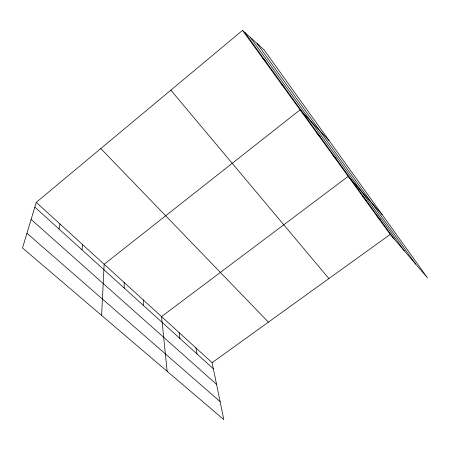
<?xml version="1.0" encoding="UTF-8"?>
<svg xmlns="http://www.w3.org/2000/svg" width="450" height="450" viewBox="0 0 450 450"><rect width="100%" height="100%" fill="white"/><g stroke="black" fill="none" stroke-linecap="round" stroke-linejoin="round"><path stroke-width="0.67" d="M101.61 315.428L104.158 264.257L300.066 109.862L329.057 140.496M81.984 249.817L82.603 244.609M58.995 228.999L60.002 224.004M36.264 202.365L22.5 247.967L223.824 419.631L212.107 362.672L36.264 202.365L242.533 30.369L264.077 49.815L427.5 277.886L390.218 234.422L242.533 30.369M212.107 362.672L390.218 234.422M26.938 233.257L220.118 401.619M31.117 219.426L216.574 384.368M34.83 207.124L213.362 368.769M262.721 58.264L265.241 60.711M281.874 84.724L284.664 87.564M100.8 148.556L268.397 322.144M316.873 133.082L320.102 136.586M332.904 155.233L336.313 159.007M382.123 214.554L348.204 176.372L161.561 316.592L167.136 371.295M362.829 196.583L366.548 200.824M376.819 215.91L380.666 220.348M170.837 90.157L328.894 278.578M244.755 32.372L394.178 239.034M250.526 37.581L404.342 250.886M257.068 43.481L415.637 264.054M195.941 347.934L196.993 353.947M179.106 332.589L179.938 338.507M143.252 299.902L143.584 305.589M124.138 282.471L124.183 288.022"/></g></svg>
